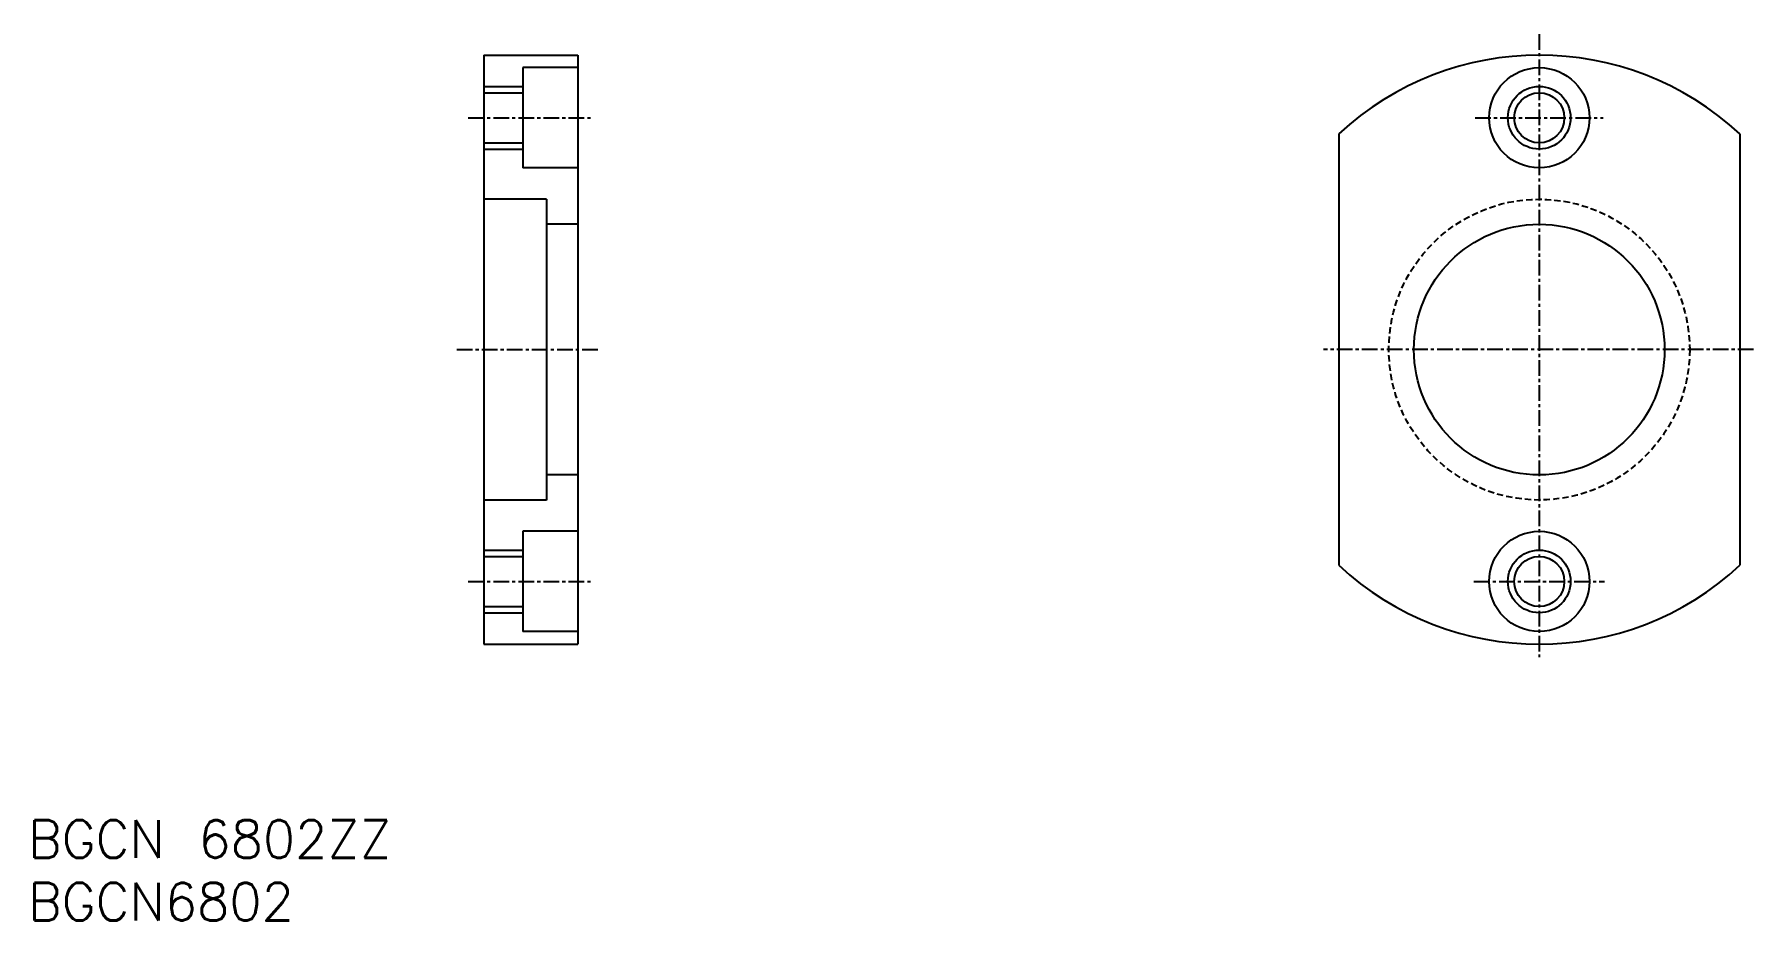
# Model space of a CAD drawing. Extents: x 45 to 182, y 37 to 108.
import ezdxf
from ezdxf.enums import TextEntityAlignment as Align

# ---------------------------------------------------------------- set-up
doc = ezdxf.new("R2010")
doc.units = 0
doc.linetypes.add('CENTER', pattern=[2, 1.25, -0.25, 0.25, -0.25])
doc.linetypes.add('DASHED', pattern=[0.75, 0.5, -0.25])
doc.layers.get('0').update_dxf_attribs({"linetype": 'CONTINUOUS'})
doc.layers.add('CENTER', color=1, linetype='CENTER')
doc.styles.get("Standard").update_dxf_attribs({"font": 'txt.shx', "bigfont": 'extfont.shx'})

msp = doc.modelspace()

# ---------------------------------------------------------------- linework, layer by layer
at = {"color": 7, "linetype": 'CONTINUOUS'}
for p, q in [((81.16, 106.36), (81.16, 59.36)), ((81.16, 106.36), (88.66, 106.36)), ((88.66, 106.36), (88.66, 59.36)), ((84.26, 105.36), (84.26, 97.36)), ((88.66, 105.36), (84.26, 105.36)), ((81.16, 103.36), (84.26, 103.36)), ((81.16, 99.36), (84.26, 99.36)), ((149.35, 100.07), (149.35, 65.65)), ((181.35, 100.07), (181.35, 65.65)), ((88.66, 97.36), (84.26, 97.36)), ((86.16, 94.86), (81.16, 94.86)), ((86.16, 94.86), (86.16, 70.86)), ((88.66, 92.86), (86.16, 92.86)), ((88.66, 72.86), (86.16, 72.86)), ((86.16, 70.86), (81.16, 70.86)), ((84.26, 68.36), (84.26, 60.36)), ((88.66, 68.36), (84.26, 68.36)), ((81.16, 66.36), (84.26, 66.36)), ((81.16, 62.36), (84.26, 62.36)), ((88.66, 60.36), (84.26, 60.36)), ((81.16, 59.36), (88.66, 59.36))]:
    msp.add_line(p, q, dxfattribs=at)
at = {"color": 3, "linetype": 'CONTINUOUS'}
for p, q in [((81.16, 103.86), (84.26, 103.86)), ((81.16, 98.86), (84.26, 98.86)), ((81.16, 66.86), (84.26, 66.86)), ((81.16, 61.86), (84.26, 61.86))]:
    msp.add_line(p, q, dxfattribs=at)
at = {"color": 7, "linetype": 'CONTINUOUS'}
for centre, radius in [((165.35, 101.36), 4), ((165.35, 101.36), 2), ((165.35, 82.86), 10), ((165.35, 64.36), 4), ((165.35, 64.36), 2)]:
    msp.add_circle(centre, radius, dxfattribs=at)
at = {"color": 3, "linetype": 'CONTINUOUS'}
for centre in [(165.35, 101.36), (165.35, 64.36)]:
    msp.add_circle(centre, 2.5, dxfattribs=at)
at = {"color": 3, "linetype": 'DASHED'}
msp.add_circle((165.35, 82.86), 12, dxfattribs=at)
at = {"color": 7, "linetype": 'CONTINUOUS'}
for start, end in [(47.0898, 132.9102), (227.0898, 312.9102)]:
    msp.add_arc((165.35, 82.86), 23.5, start, end, dxfattribs=at)
at = {"layer": 'CENTER', "color": 1, "linetype": 'CENTER'}
for p, q in [((165.35, 108.02), (165.35, 58.32)), ((79.91, 101.36), (89.83, 101.36)), ((160.23, 101.36), (170.46, 101.36)), ((78.99, 82.86), (90.43, 82.86)), ((182.45, 82.86), (148.14, 82.86)), ((79.91, 64.36), (89.83, 64.36)), ((160.14, 64.36), (170.55, 64.36))]:
    msp.add_line(p, q, dxfattribs=at)

# ---------------------------------------------------------------- texts
at = {"color": 7, "linetype": 'CONTINUOUS'}
for s, p in [('BGCN 6802ZZ', (44.78, 43.8)), ('BGCN6802', (44.78, 38.8))]:
    msp.add_text(s, height=3, dxfattribs=at).set_placement(p, align=Align.MIDDLE_LEFT)

doc.saveas('drawing.dxf')
